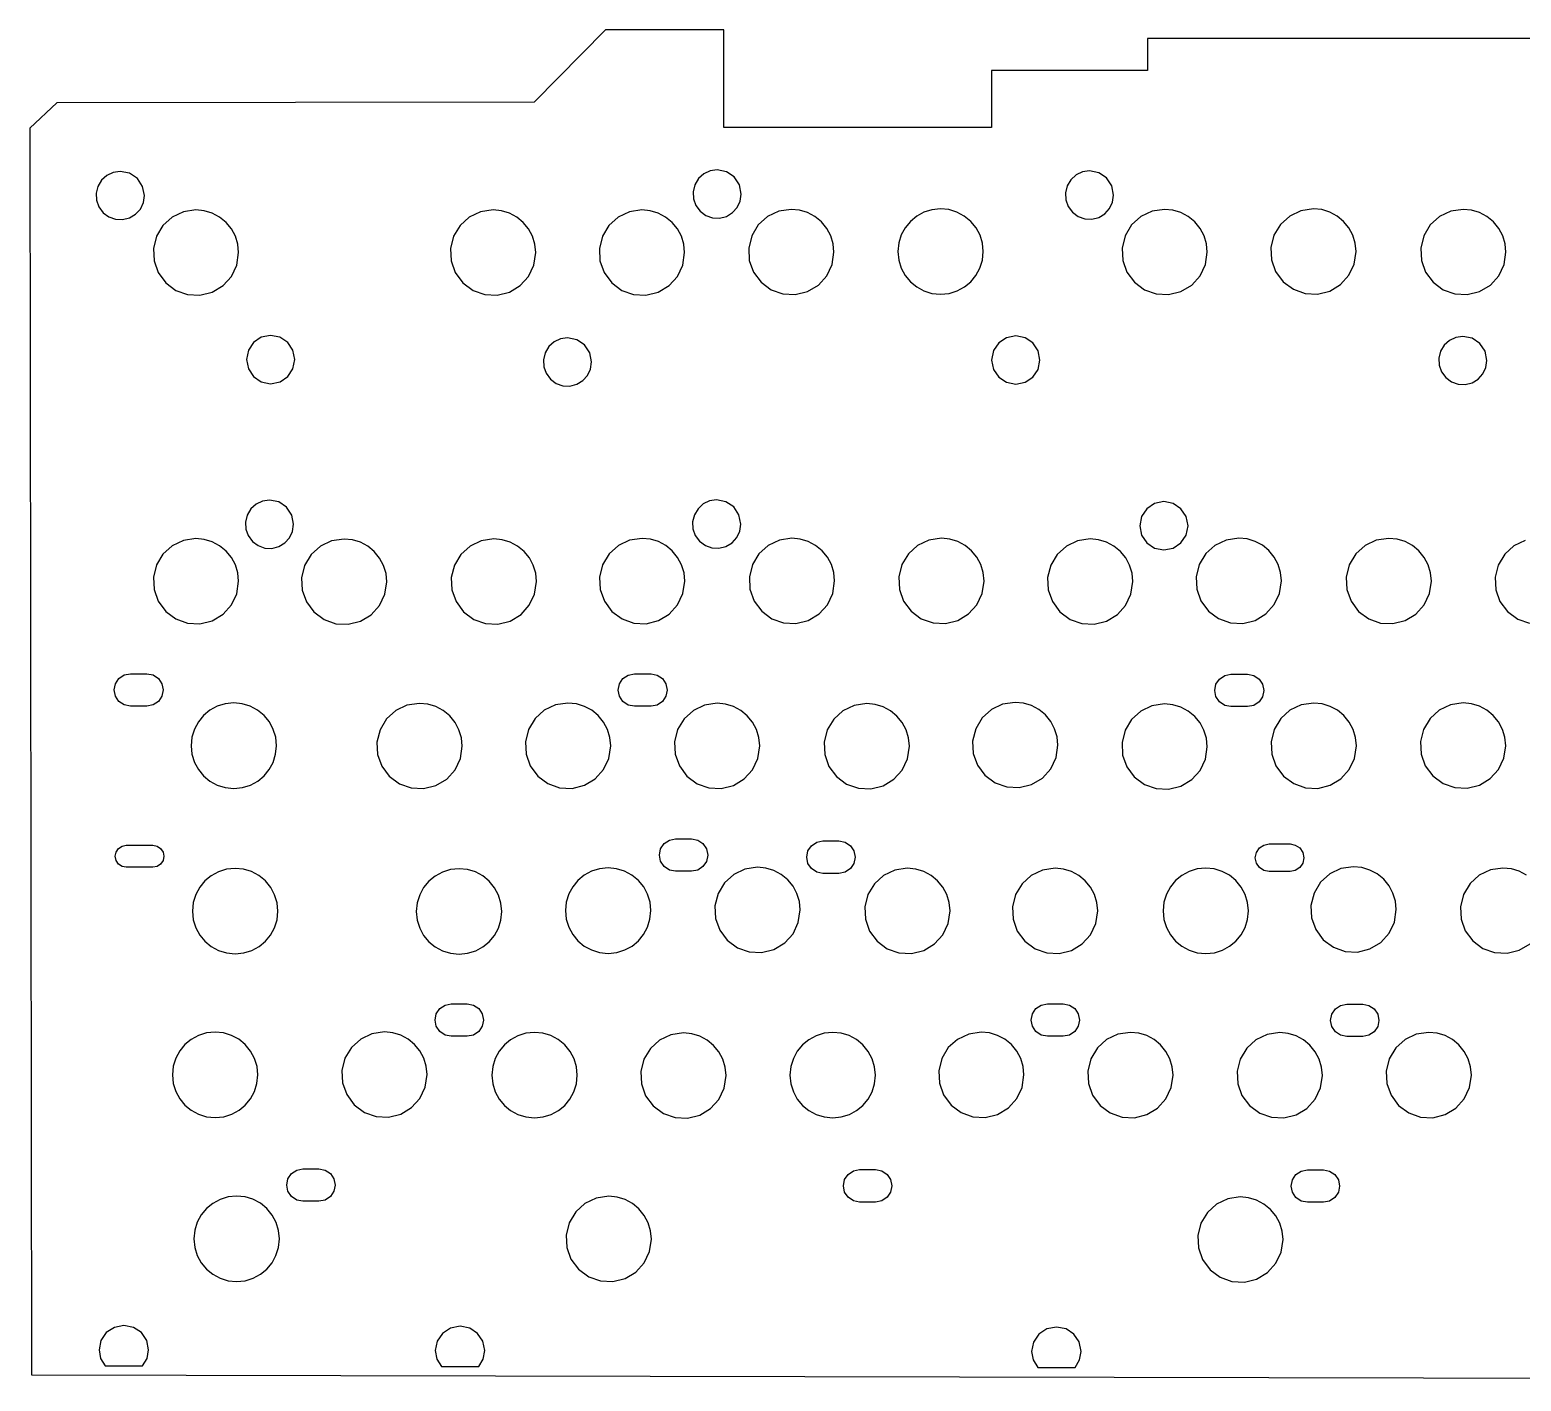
# Model space of a CAD drawing. Extents: x 13 to 391, y 11 to 183.
# Drawn here: x 13.3 to 203.5, y 10.8 to 183.1 of the extents above; entities that cross this region are included whole.
import ezdxf

# ---------------------------------------------------------------- set-up
doc = ezdxf.new("R2010")
doc.units = 0

msp = doc.modelspace()

# ---------------------------------------------------------------- linework, layer by layer
at = {"layer": 'HOLES_BIG', "color": 10}
for points in [[(24.820833, 165.047596), (23.917454, 164.912322), (23.109196, 164.528376), (22.445169, 163.928573), (21.974484, 163.145726), (21.753753, 162.259345), (21.799165, 161.365683), (22.099199, 160.522668), (22.642332, 159.788229), (23.376771, 159.245096), (24.219786, 158.945062), (25.113448, 158.89965), (25.999829, 159.120381), (26.782676, 159.591066), (27.382479, 160.255093), (27.766425, 161.063351), (27.901699, 161.96673), (27.667182, 163.145726), (26.999334, 164.145231), (25.999829, 164.813079), (24.820833, 165.047596), (24.820833, 165.047596)], [(100.95468, 165.246036), (100.051301, 165.110762), (99.243043, 164.726816), (98.579016, 164.127013), (98.108331, 163.344166), (97.8876, 162.457785), (97.933012, 161.564123), (98.233046, 160.721108), (98.776179, 159.986669), (99.510618, 159.443536), (100.353633, 159.143502), (101.247295, 159.09809), (102.133676, 159.318821), (102.916523, 159.789506), (103.516326, 160.453533), (103.900272, 161.261791), (104.035546, 162.16517), (103.801029, 163.344166), (103.133181, 164.343671), (102.133676, 165.011519), (100.95468, 165.246036), (100.95468, 165.246036)], [(148.44739, 165.113746), (147.544011, 164.978472), (146.735753, 164.594526), (146.071726, 163.994723), (145.601041, 163.211876), (145.38031, 162.325495), (145.425722, 161.431833), (145.725756, 160.588818), (146.268889, 159.854379), (147.003328, 159.311246), (147.846343, 159.011212), (148.740005, 158.9658), (149.626386, 159.186531), (150.409233, 159.657216), (151.009036, 160.321243), (151.392982, 161.129501), (151.528256, 162.03288), (151.293739, 163.211876), (150.625891, 164.211381), (149.626386, 164.879229), (148.44739, 165.113746), (148.44739, 165.113746)], [(44.003124, 144.145506), (42.803912, 143.903396), (41.824623, 143.243141), (41.164368, 142.263852), (40.922258, 141.06464), (41.164368, 139.865428), (41.824623, 138.886139), (42.803912, 138.225884), (44.003124, 137.983774), (45.202336, 138.225884), (46.181625, 138.886139), (46.84188, 139.865428), (47.08399, 141.06464), (46.849473, 142.243636), (46.181625, 143.243141), (45.18212, 143.910989), (44.003124, 144.145506), (44.003124, 144.145506)], [(81.869598, 143.829786), (80.966219, 143.694512), (80.157961, 143.310566), (79.493934, 142.710763), (79.023249, 141.927916), (78.802518, 141.041535), (78.84793, 140.147873), (79.147964, 139.304858), (79.691097, 138.570419), (80.425536, 138.027286), (81.268551, 137.727252), (82.162213, 137.68184), (83.048594, 137.902571), (83.831441, 138.373256), (84.431244, 139.037283), (84.81519, 139.845541), (84.950464, 140.74892), (84.715947, 141.927916), (84.048099, 142.927421), (83.048594, 143.595269), (81.869598, 143.829786), (81.869598, 143.829786)], [(139.05469, 144.079366), (137.855478, 143.837256), (136.876189, 143.177001), (136.215934, 142.197712), (135.973824, 140.9985), (136.215934, 139.799288), (136.876189, 138.819999), (137.855478, 138.159744), (139.05469, 137.917634), (140.253902, 138.159744), (141.233191, 138.819999), (141.893446, 139.799288), (142.135556, 140.9985), (141.901039, 142.177496), (141.233191, 143.177001), (140.233686, 143.844849), (139.05469, 144.079366), (139.05469, 144.079366)], [(196.07239, 144.013236), (195.169011, 143.877962), (194.360753, 143.494016), (193.696726, 142.894213), (193.226041, 142.111366), (193.00531, 141.224985), (193.050722, 140.331323), (193.350756, 139.488308), (193.893889, 138.753869), (194.628328, 138.210736), (195.471343, 137.910702), (196.365005, 137.86529), (197.251386, 138.086021), (198.034233, 138.556706), (198.634036, 139.220733), (199.017982, 140.028991), (199.153256, 140.93237), (198.918739, 142.111366), (198.250891, 143.110871), (197.251386, 143.778719), (196.07239, 144.013236), (196.07239, 144.013236)], [(43.852028, 123.133276), (42.948649, 122.998002), (42.140391, 122.614056), (41.476364, 122.014253), (41.005679, 121.231406), (40.784948, 120.345025), (40.83036, 119.451363), (41.130394, 118.608348), (41.673527, 117.873909), (42.407966, 117.330776), (43.250981, 117.030742), (44.144643, 116.98533), (45.031024, 117.206061), (45.813871, 117.676746), (46.413674, 118.340773), (46.79762, 119.149031), (46.932894, 120.05241), (46.698377, 121.231406), (46.030529, 122.230911), (45.031024, 122.898759), (43.852028, 123.133276), (43.852028, 123.133276)], [(100.8952, 123.163986), (99.991821, 123.028712), (99.183563, 122.644766), (98.519536, 122.044963), (98.048851, 121.262116), (97.82812, 120.375735), (97.873532, 119.482073), (98.173566, 118.639058), (98.716699, 117.904619), (99.451138, 117.361486), (100.294153, 117.061452), (101.187815, 117.01604), (102.074196, 117.236771), (102.857043, 117.707456), (103.456846, 118.371483), (103.840792, 119.179741), (103.976066, 120.08312), (103.741549, 121.262116), (103.073701, 122.261621), (102.074196, 122.929469), (100.8952, 123.163986), (100.8952, 123.163986)], [(157.93973, 122.944796), (156.740518, 122.702686), (155.761229, 122.042431), (155.100974, 121.063142), (154.858864, 119.86393), (155.100974, 118.664718), (155.761229, 117.685429), (156.740518, 117.025174), (157.93973, 116.783064), (159.138942, 117.025174), (160.118231, 117.685429), (160.778486, 118.664718), (161.020596, 119.86393), (160.786079, 121.042926), (160.118231, 122.042431), (159.118726, 122.710279), (157.93973, 122.944796), (157.93973, 122.944796)]]:
    msp.add_lwpolyline(points, dxfattribs=at)
at = {"layer": 'HOLES_BOTTOM', "color": 10}
for points in [[(25.273999, 17.89958), (24.063365, 17.66345), (23.03702, 16.990893), (22.351218, 15.9843), (22.110369, 14.79692), (22.311526, 13.707811), (22.889649, 12.75725), (27.657839, 12.75725), (28.235962, 13.707811), (28.437119, 14.79692), (28.188525, 16.004538), (27.510649, 16.990716), (26.505228, 17.65566), (25.273999, 17.89958), (25.273999, 17.89958)], [(68.169572, 17.80037), (66.958938, 17.56424), (65.932593, 16.891683), (65.246791, 15.88509), (65.005942, 14.69771), (65.207099, 13.608601), (65.785222, 12.65804), (70.553412, 12.65804), (71.131535, 13.608601), (71.332692, 14.69771), (71.084098, 15.905328), (70.406222, 16.891506), (69.400801, 17.55645), (68.169572, 17.80037), (68.169572, 17.80037)], [(144.23727, 17.70115), (143.026636, 17.46502), (142.000291, 16.792463), (141.314489, 15.78587), (141.07364, 14.59849), (141.274797, 13.509381), (141.85292, 12.55882), (146.62111, 12.55882), (147.199233, 13.509381), (147.40039, 14.59849), (147.151796, 15.806108), (146.47392, 16.792286), (145.468499, 17.45723), (144.23727, 17.70115), (144.23727, 17.70115)]]:
    msp.add_lwpolyline(points, dxfattribs=at)
at = {"layer": 'KEY_HOLES', "color": 10}
for points in [[(34.471867, 160.145743), (32.874155, 159.906499), (31.444674, 159.227454), (30.27028, 158.166646), (29.437829, 156.782107), (29.047444, 155.214458), (29.127761, 153.633931), (29.658399, 152.142979), (30.618981, 150.844054), (31.917906, 149.883472), (33.408858, 149.352834), (34.989385, 149.272517), (36.557034, 149.662902), (37.941573, 150.495353), (39.002381, 151.669747), (39.681426, 153.099228), (39.92067, 154.69694), (39.815006, 155.764913), (39.505905, 156.782107), (39.005207, 157.719939), (38.324753, 158.549826), (37.494866, 159.23028), (36.557034, 159.730978), (35.53984, 160.040079), (34.471867, 160.145743), (34.471867, 160.145743)], [(72.373428, 160.145743), (70.775716, 159.906499), (69.346235, 159.227454), (68.171841, 158.166646), (67.33939, 156.782107), (66.949005, 155.214458), (67.029322, 153.633931), (67.55996, 152.142979), (68.520542, 150.844054), (69.819467, 149.883472), (71.310419, 149.352834), (72.890946, 149.272517), (74.458595, 149.662902), (75.843134, 150.495353), (76.903942, 151.669747), (77.582987, 153.099228), (77.822231, 154.69694), (77.716567, 155.764913), (77.407466, 156.782107), (76.906768, 157.719939), (76.226314, 158.549826), (75.396427, 159.23028), (74.458595, 159.730978), (73.441401, 160.040079), (72.373428, 160.145743), (72.373428, 160.145743)], [(91.357285, 160.145743), (89.759573, 159.906499), (88.330092, 159.227454), (87.155698, 158.166646), (86.323247, 156.782107), (85.932862, 155.214458), (86.013179, 153.633931), (86.543817, 152.142979), (87.504399, 150.844054), (88.803324, 149.883472), (90.294276, 149.352834), (91.874803, 149.272517), (93.442452, 149.662902), (94.826991, 150.495353), (95.887799, 151.669747), (96.566844, 153.099228), (96.806088, 154.69694), (96.700424, 155.764913), (96.391323, 156.782107), (95.890625, 157.719939), (95.210171, 158.549826), (94.380284, 159.23028), (93.442452, 159.730978), (92.425258, 160.040079), (91.357285, 160.145743), (91.357285, 160.145743)], [(110.40728, 160.211883), (108.809568, 159.972639), (107.380087, 159.293594), (106.205693, 158.232786), (105.373242, 156.848247), (104.982857, 155.280598), (105.063174, 153.700071), (105.593812, 152.209119), (106.554394, 150.910194), (107.853319, 149.949612), (109.344271, 149.418974), (110.924798, 149.338657), (112.492447, 149.729042), (113.876986, 150.561493), (114.937794, 151.735887), (115.616839, 153.165368), (115.856083, 154.76308), (115.750419, 155.831053), (115.441318, 156.848247), (114.94062, 157.786079), (114.260166, 158.615966), (113.430279, 159.29642), (112.492447, 159.797118), (111.475253, 160.106219), (110.40728, 160.211883), (110.40728, 160.211883)], [(129.45729, 160.278033), (128.359166, 160.167333), (127.33637, 159.849839), (126.410812, 159.347463), (125.604404, 158.682116), (124.939057, 157.875708), (124.436681, 156.95015), (124.119187, 155.927354), (124.008487, 154.82923), (124.119187, 153.731106), (124.436681, 152.70831), (124.939057, 151.782752), (125.604404, 150.976344), (126.410812, 150.310997), (127.33637, 149.808621), (128.359166, 149.491127), (129.45729, 149.380427), (130.555414, 149.491127), (131.57821, 149.808621), (132.503768, 150.310997), (133.310176, 150.976344), (133.975523, 151.782752), (134.477899, 152.70831), (134.795393, 153.731106), (134.906093, 154.82923), (134.800429, 155.897203), (134.491328, 156.914397), (133.99063, 157.852229), (133.310176, 158.682116), (132.480289, 159.36257), (131.542457, 159.863268), (130.525263, 160.172369), (129.45729, 160.278033), (129.45729, 160.278033)], [(158.03227, 160.211883), (156.434558, 159.972639), (155.005077, 159.293594), (153.830683, 158.232786), (152.998232, 156.848247), (152.607847, 155.280598), (152.688164, 153.700071), (153.218802, 152.209119), (154.179384, 150.910194), (155.478309, 149.949612), (156.969261, 149.418974), (158.549788, 149.338657), (160.117437, 149.729042), (161.501976, 150.561493), (162.562784, 151.735887), (163.241829, 153.165368), (163.481073, 154.76308), (163.375409, 155.831053), (163.066308, 156.848247), (162.56561, 157.786079), (161.885156, 158.615966), (161.055269, 159.29642), (160.117437, 159.797118), (159.100243, 160.106219), (158.03227, 160.211883), (158.03227, 160.211883)], [(177.01613, 160.278033), (175.418418, 160.038789), (173.988937, 159.359744), (172.814543, 158.298936), (171.982092, 156.914397), (171.591707, 155.346748), (171.672024, 153.766221), (172.202662, 152.275269), (173.163244, 150.976344), (174.462169, 150.015762), (175.953121, 149.485124), (177.533648, 149.404807), (179.101297, 149.795192), (180.485836, 150.627643), (181.546644, 151.802037), (182.225689, 153.231518), (182.464933, 154.82923), (182.359269, 155.897203), (182.050168, 156.914397), (181.54947, 157.852229), (180.869016, 158.682116), (180.039129, 159.36257), (179.101297, 159.863268), (178.084103, 160.172369), (177.01613, 160.278033), (177.01613, 160.278033)], [(196.13228, 160.211883), (194.534568, 159.972639), (193.105087, 159.293594), (191.930693, 158.232786), (191.098242, 156.848247), (190.707857, 155.280598), (190.788174, 153.700071), (191.318812, 152.209119), (192.279394, 150.910194), (193.578319, 149.949612), (195.069271, 149.418974), (196.649798, 149.338657), (198.217447, 149.729042), (199.601986, 150.561493), (200.662794, 151.735887), (201.341839, 153.165368), (201.581083, 154.76308), (201.475419, 155.831053), (201.166318, 156.848247), (200.66562, 157.786079), (199.985166, 158.615966), (199.155279, 159.29642), (198.217447, 159.797118), (197.200253, 160.106219), (196.13228, 160.211883), (196.13228, 160.211883)], [(34.471863, 118.242363), (32.874151, 118.003119), (31.44467, 117.324074), (30.270276, 116.263266), (29.437825, 114.878727), (29.04744, 113.311078), (29.127757, 111.730551), (29.658395, 110.239599), (30.618977, 108.940674), (31.917902, 107.980092), (33.408854, 107.449454), (34.989381, 107.369137), (36.55703, 107.759522), (37.941569, 108.591973), (39.002377, 109.766367), (39.681422, 111.195848), (39.920666, 112.79356), (39.815002, 113.861533), (39.505901, 114.878727), (39.005203, 115.816559), (38.324749, 116.646446), (37.494862, 117.3269), (36.55703, 117.827598), (35.539836, 118.136699), (34.471863, 118.242363), (34.471863, 118.242363)], [(53.374905, 118.176623), (51.777193, 117.937379), (50.347712, 117.258334), (49.173318, 116.197526), (48.340867, 114.812987), (47.950482, 113.245338), (48.030799, 111.664811), (48.561437, 110.173859), (49.522019, 108.874934), (50.820944, 107.914352), (52.311896, 107.383714), (53.892423, 107.303397), (55.460072, 107.693782), (56.844611, 108.526233), (57.905419, 109.700627), (58.584464, 111.130108), (58.823708, 112.72782), (58.718044, 113.795793), (58.408943, 114.812987), (57.908245, 115.750819), (57.227791, 116.580706), (56.397904, 117.26116), (55.460072, 117.761858), (54.442878, 118.070959), (53.374905, 118.176623), (53.374905, 118.176623)], [(72.468925, 118.199543), (70.871213, 117.960299), (69.441732, 117.281254), (68.267338, 116.220446), (67.434887, 114.835907), (67.044502, 113.268258), (67.124819, 111.687731), (67.655457, 110.196779), (68.616039, 108.897854), (69.914964, 107.937272), (71.405916, 107.406634), (72.986443, 107.326317), (74.554092, 107.716702), (75.938631, 108.549153), (76.999439, 109.723547), (77.678484, 111.153028), (77.917728, 112.75074), (77.812064, 113.818713), (77.502963, 114.835907), (77.002265, 115.773739), (76.321811, 116.603626), (75.491924, 117.28408), (74.554092, 117.784778), (73.536898, 118.093879), (72.468925, 118.199543), (72.468925, 118.199543)], [(91.387764, 118.256853), (89.790052, 118.017609), (88.360571, 117.338564), (87.186177, 116.277756), (86.353726, 114.893217), (85.963341, 113.325568), (86.043658, 111.745041), (86.574296, 110.254089), (87.534878, 108.955164), (88.833803, 107.994582), (90.324755, 107.463944), (91.905282, 107.383627), (93.472931, 107.774012), (94.85747, 108.606463), (95.918278, 109.780857), (96.597323, 111.210338), (96.836567, 112.80805), (96.730903, 113.876023), (96.421802, 114.893217), (95.921104, 115.831049), (95.24065, 116.660936), (94.410763, 117.34139), (93.472931, 117.842088), (92.455737, 118.151189), (91.387764, 118.256853), (91.387764, 118.256853)], [(110.49142, 118.274283), (108.893708, 118.035039), (107.464227, 117.355994), (106.289833, 116.295186), (105.457382, 114.910647), (105.066997, 113.342998), (105.147314, 111.762471), (105.677952, 110.271519), (106.638534, 108.972594), (107.937459, 108.012012), (109.428411, 107.481374), (111.008938, 107.401057), (112.576587, 107.791442), (113.961126, 108.623893), (115.021934, 109.798287), (115.700979, 111.227768), (115.940223, 112.82548), (115.834559, 113.893453), (115.525458, 114.910647), (115.02476, 115.848479), (114.344306, 116.678366), (113.514419, 117.35882), (112.576587, 117.859518), (111.559393, 118.168619), (110.49142, 118.274283), (110.49142, 118.274283)], [(129.55609, 118.271533), (127.958378, 118.032289), (126.528897, 117.353244), (125.354503, 116.292436), (124.522052, 114.907897), (124.131667, 113.340248), (124.211984, 111.759721), (124.742622, 110.268769), (125.703204, 108.969844), (127.002129, 108.009262), (128.493081, 107.478624), (130.073608, 107.398307), (131.641257, 107.788692), (133.025796, 108.621143), (134.086604, 109.795537), (134.765649, 111.225018), (135.004893, 112.82273), (134.899229, 113.890703), (134.590128, 114.907897), (134.08943, 115.845729), (133.408976, 116.675616), (132.579089, 117.35607), (131.641257, 117.856768), (130.624063, 118.165869), (129.55609, 118.271533), (129.55609, 118.271533)], [(148.53777, 118.194053), (146.940058, 117.954809), (145.510577, 117.275764), (144.336183, 116.214956), (143.503732, 114.830417), (143.113347, 113.262768), (143.193664, 111.682241), (143.724302, 110.191289), (144.684884, 108.892364), (145.983809, 107.931782), (147.474761, 107.401144), (149.055288, 107.320827), (150.622937, 107.711212), (152.007476, 108.543663), (153.068284, 109.718057), (153.747329, 111.147538), (153.986573, 112.74525), (153.880909, 113.813223), (153.571808, 114.830417), (153.07111, 115.768249), (152.390656, 116.598136), (151.560769, 117.27859), (150.622937, 117.779288), (149.605743, 118.088389), (148.53777, 118.194053), (148.53777, 118.194053)], [(167.48506, 118.290333), (165.887348, 118.051089), (164.457867, 117.372044), (163.283473, 116.311236), (162.451022, 114.926697), (162.060637, 113.359048), (162.140954, 111.778521), (162.671592, 110.287569), (163.632174, 108.988644), (164.931099, 108.028062), (166.422051, 107.497424), (168.002578, 107.417107), (169.570227, 107.807492), (170.954766, 108.639943), (172.015574, 109.814337), (172.694619, 111.243818), (172.933863, 112.84153), (172.828199, 113.909503), (172.519098, 114.926697), (172.0184, 115.864529), (171.337946, 116.694416), (170.508059, 117.37487), (169.570227, 117.875568), (168.553033, 118.184669), (167.48506, 118.290333), (167.48506, 118.290333)], [(186.62723, 118.258243), (185.029518, 118.018999), (183.600037, 117.339954), (182.425643, 116.279146), (181.593192, 114.894607), (181.202807, 113.326958), (181.283124, 111.746431), (181.813762, 110.255479), (182.774344, 108.956554), (184.073269, 107.995972), (185.564221, 107.465334), (187.144748, 107.385017), (188.712397, 107.775402), (190.096936, 108.607853), (191.157744, 109.782247), (191.836789, 111.211728), (192.076033, 112.80944), (191.970369, 113.877413), (191.661268, 114.894607), (191.16057, 115.832439), (190.480116, 116.662326), (189.650229, 117.34278), (188.712397, 117.843478), (187.695203, 118.152579), (186.62723, 118.258243), (186.62723, 118.258243)], [(204.032748, 117.986899), (202.603267, 117.307854), (201.428873, 116.247046), (200.596422, 114.862507), (200.206037, 113.294858), (200.286354, 111.714331), (200.816992, 110.223379), (201.777574, 108.924454), (203.076499, 107.963872), (204.567451, 107.433234)], [(39.303833, 97.273153), (38.205709, 97.162453), (37.182913, 96.844959), (36.257355, 96.342583), (35.450947, 95.677236), (34.7856, 94.870828), (34.283224, 93.94527), (33.96573, 92.922474), (33.85503, 91.82435), (33.96573, 90.726226), (34.283224, 89.70343), (34.7856, 88.777872), (35.450947, 87.971464), (36.257355, 87.306117), (37.182913, 86.803741), (38.205709, 86.486247), (39.303833, 86.375547), (40.401957, 86.486247), (41.424753, 86.803741), (42.350311, 87.306117), (43.156719, 87.971464), (43.822066, 88.777872), (44.324442, 89.70343), (44.641936, 90.726226), (44.752636, 91.82435), (44.646972, 92.892323), (44.337871, 93.909517), (43.837173, 94.847349), (43.156719, 95.677236), (42.326832, 96.35769), (41.389, 96.858388), (40.371806, 97.167489), (39.303833, 97.273153), (39.303833, 97.273153)], [(62.990692, 97.226383), (61.39298, 96.987139), (59.963499, 96.308094), (58.789105, 95.247286), (57.956654, 93.862747), (57.566269, 92.295098), (57.646586, 90.714571), (58.177224, 89.223619), (59.137806, 87.924694), (60.436731, 86.964112), (61.927683, 86.433474), (63.50821, 86.353157), (65.075859, 86.743542), (66.460398, 87.575993), (67.521206, 88.750387), (68.200251, 90.179868), (68.439495, 91.77758), (68.333831, 92.845553), (68.02473, 93.862747), (67.524032, 94.800579), (66.843578, 95.630466), (66.013691, 96.31092), (65.075859, 96.811618), (64.058665, 97.120719), (62.990692, 97.226383), (62.990692, 97.226383)], [(81.932472, 97.258483), (80.33476, 97.019239), (78.905279, 96.340194), (77.730885, 95.279386), (76.898434, 93.894847), (76.508049, 92.327198), (76.588366, 90.746671), (77.119004, 89.255719), (78.079586, 87.956794), (79.378511, 86.996212), (80.869463, 86.465574), (82.44999, 86.385257), (84.017639, 86.775642), (85.402178, 87.608093), (86.462986, 88.782487), (87.142031, 90.211968), (87.381275, 91.80968), (87.275611, 92.877653), (86.96651, 93.894847), (86.465812, 94.832679), (85.785358, 95.662566), (84.955471, 96.34302), (84.017639, 96.843718), (83.000445, 97.152819), (81.932472, 97.258483), (81.932472, 97.258483)], [(100.94901, 97.242423), (99.351298, 97.003179), (97.921817, 96.324134), (96.747423, 95.263326), (95.914972, 93.878787), (95.524587, 92.311138), (95.604904, 90.730611), (96.135542, 89.239659), (97.096124, 87.940734), (98.395049, 86.980152), (99.886001, 86.449514), (101.466528, 86.369197), (103.034177, 86.759582), (104.418716, 87.592033), (105.479524, 88.766427), (106.158569, 90.195908), (106.397813, 91.79362), (106.292149, 92.861593), (105.983048, 93.878787), (105.48235, 94.816619), (104.801896, 95.646506), (103.972009, 96.32696), (103.034177, 96.827658), (102.016983, 97.136759), (100.94901, 97.242423), (100.94901, 97.242423)], [(120.03246, 97.197043), (118.434748, 96.957799), (117.005267, 96.278754), (115.830873, 95.217946), (114.998422, 93.833407), (114.608037, 92.265758), (114.688354, 90.685231), (115.218992, 89.194279), (116.179574, 87.895354), (117.478499, 86.934772), (118.969451, 86.404134), (120.549978, 86.323817), (122.117627, 86.714202), (123.502166, 87.546653), (124.562974, 88.721047), (125.242019, 90.150528), (125.481263, 91.74824), (125.375599, 92.816213), (125.066498, 93.833407), (124.5658, 94.771239), (123.885346, 95.601126), (123.055459, 96.28158), (122.117627, 96.782278), (121.100433, 97.091379), (120.03246, 97.197043), (120.03246, 97.197043)], [(138.97563, 97.353393), (137.377918, 97.114149), (135.948437, 96.435104), (134.774043, 95.374296), (133.941592, 93.989757), (133.551207, 92.422108), (133.631524, 90.841581), (134.162162, 89.350629), (135.122744, 88.051704), (136.421669, 87.091122), (137.912621, 86.560484), (139.493148, 86.480167), (141.060797, 86.870552), (142.445336, 87.703003), (143.506144, 88.877397), (144.185189, 90.306878), (144.424433, 91.90459), (144.318769, 92.972563), (144.009668, 93.989757), (143.50897, 94.927589), (142.828516, 95.757476), (141.998629, 96.43793), (141.060797, 96.938628), (140.043603, 97.247729), (138.97563, 97.353393), (138.97563, 97.353393)], [(158.02563, 97.150253), (156.427918, 96.911009), (154.998437, 96.231964), (153.824043, 95.171156), (152.991592, 93.786617), (152.601207, 92.218968), (152.681524, 90.638441), (153.212162, 89.147489), (154.172744, 87.848564), (155.471669, 86.887982), (156.962621, 86.357344), (158.543148, 86.277027), (160.110797, 86.667412), (161.495336, 87.499863), (162.556144, 88.674257), (163.235189, 90.103738), (163.474433, 91.70145), (163.368769, 92.769423), (163.059668, 93.786617), (162.55897, 94.724449), (161.878516, 95.554336), (161.048629, 96.23479), (160.110797, 96.735488), (159.093603, 97.044589), (158.02563, 97.150253), (158.02563, 97.150253)], [(177.05547, 97.257113), (175.457758, 97.017869), (174.028277, 96.338824), (172.853883, 95.278016), (172.021432, 93.893477), (171.631047, 92.325828), (171.711364, 90.745301), (172.242002, 89.254349), (173.202584, 87.955424), (174.501509, 86.994842), (175.992461, 86.464204), (177.572988, 86.383887), (179.140637, 86.774272), (180.525176, 87.606723), (181.585984, 88.781117), (182.265029, 90.210598), (182.504273, 91.80831), (182.398609, 92.876283), (182.089508, 93.893477), (181.58881, 94.831309), (180.908356, 95.661196), (180.078469, 96.34165), (179.140637, 96.842348), (178.123443, 97.151449), (177.05547, 97.257113), (177.05547, 97.257113)], [(196.10683, 97.274543), (194.509118, 97.035299), (193.079637, 96.356254), (191.905243, 95.295446), (191.072792, 93.910907), (190.682407, 92.343258), (190.762724, 90.762731), (191.293362, 89.271779), (192.253944, 87.972854), (193.552869, 87.012272), (195.043821, 86.481634), (196.624348, 86.401317), (198.191997, 86.791702), (199.576536, 87.624153), (200.637344, 88.798547), (201.316389, 90.228028), (201.555633, 91.82574), (201.449969, 92.893713), (201.140868, 93.910907), (200.64017, 94.848739), (199.959716, 95.678626), (199.129829, 96.35908), (198.191997, 96.859778), (197.174803, 97.168879), (196.10683, 97.274543), (196.10683, 97.274543)], [(39.476246, 76.183983), (38.378122, 76.073283), (37.355326, 75.755789), (36.429768, 75.253413), (35.62336, 74.588066), (34.958013, 73.781658), (34.455637, 72.8561), (34.138143, 71.833304), (34.027443, 70.73518), (34.138143, 69.637056), (34.455637, 68.61426), (34.958013, 67.688702), (35.62336, 66.882294), (36.429768, 66.216947), (37.355326, 65.714571), (38.378122, 65.397077), (39.476246, 65.286377), (40.57437, 65.397077), (41.597166, 65.714571), (42.522724, 66.216947), (43.329132, 66.882294), (43.994479, 67.688702), (44.496855, 68.61426), (44.814349, 69.637056), (44.925049, 70.73518), (44.819385, 71.803153), (44.510284, 72.820347), (44.009586, 73.758179), (43.329132, 74.588066), (42.499245, 75.26852), (41.561413, 75.769218), (40.544219, 76.078319), (39.476246, 76.183983), (39.476246, 76.183983)], [(68.033821, 76.138583), (66.935697, 76.027883), (65.912901, 75.710389), (64.987343, 75.208013), (64.180935, 74.542666), (63.515588, 73.736258), (63.013212, 72.8107), (62.695718, 71.787904), (62.585018, 70.68978), (62.695718, 69.591656), (63.013212, 68.56886), (63.515588, 67.643302), (64.180935, 66.836894), (64.987343, 66.171547), (65.912901, 65.669171), (66.935697, 65.351677), (68.033821, 65.240977), (69.131945, 65.351677), (70.154741, 65.669171), (71.080299, 66.171547), (71.886707, 66.836894), (72.552054, 67.643302), (73.05443, 68.56886), (73.371924, 69.591656), (73.482624, 70.68978), (73.37696, 71.757753), (73.067859, 72.774947), (72.567161, 73.712779), (71.886707, 74.542666), (71.05682, 75.22312), (70.118988, 75.723818), (69.101794, 76.032919), (68.033821, 76.138583), (68.033821, 76.138583)], [(87.054474, 76.246803), (85.95635, 76.136103), (84.933554, 75.818609), (84.007996, 75.316233), (83.201588, 74.650886), (82.536241, 73.844478), (82.033865, 72.91892), (81.716371, 71.896124), (81.605671, 70.798), (81.716371, 69.699876), (82.033865, 68.67708), (82.536241, 67.751522), (83.201588, 66.945114), (84.007996, 66.279767), (84.933554, 65.777391), (85.95635, 65.459897), (87.054474, 65.349197), (88.152598, 65.459897), (89.175394, 65.777391), (90.100952, 66.279767), (90.90736, 66.945114), (91.572707, 67.751522), (92.075083, 68.67708), (92.392577, 69.699876), (92.503277, 70.798), (92.397613, 71.865973), (92.088512, 72.883167), (91.587814, 73.820999), (90.90736, 74.650886), (90.077473, 75.33134), (89.139641, 75.832038), (88.122447, 76.141139), (87.054474, 76.246803), (87.054474, 76.246803)], [(106.10448, 76.325673), (104.506768, 76.086429), (103.077287, 75.407384), (101.902893, 74.346576), (101.070442, 72.962037), (100.680057, 71.394388), (100.760374, 69.813861), (101.291012, 68.322909), (102.251594, 67.023984), (103.550519, 66.063402), (105.041471, 65.532764), (106.621998, 65.452447), (108.189647, 65.842832), (109.574186, 66.675283), (110.634994, 67.849677), (111.314039, 69.279158), (111.553283, 70.87687), (111.447619, 71.944843), (111.138518, 72.962037), (110.63782, 73.899869), (109.957366, 74.729756), (109.127479, 75.41021), (108.189647, 75.910908), (107.172453, 76.220009), (106.10448, 76.325673), (106.10448, 76.325673)], [(125.21729, 76.200033), (123.619578, 75.960789), (122.190097, 75.281744), (121.015703, 74.220936), (120.183252, 72.836397), (119.792867, 71.268748), (119.873184, 69.688221), (120.403822, 68.197269), (121.364404, 66.898344), (122.663329, 65.937762), (124.154281, 65.407124), (125.734808, 65.326807), (127.302457, 65.717192), (128.686996, 66.549643), (129.747804, 67.724037), (130.426849, 69.153518), (130.666093, 70.75123), (130.560429, 71.819203), (130.251328, 72.836397), (129.75063, 73.774229), (129.070176, 74.604116), (128.240289, 75.28457), (127.302457, 75.785268), (126.285263, 76.094369), (125.21729, 76.200033), (125.21729, 76.200033)], [(144.06003, 76.200033), (142.462318, 75.960789), (141.032837, 75.281744), (139.858443, 74.220936), (139.025992, 72.836397), (138.635607, 71.268748), (138.715924, 69.688221), (139.246562, 68.197269), (140.207144, 66.898344), (141.506069, 65.937762), (142.997021, 65.407124), (144.577548, 65.326807), (146.145197, 65.717192), (147.529736, 66.549643), (148.590544, 67.724037), (149.269589, 69.153518), (149.508833, 70.75123), (149.403169, 71.819203), (149.094068, 72.836397), (148.59337, 73.774229), (147.912916, 74.604116), (147.083029, 75.28457), (146.145197, 75.785268), (145.128003, 76.094369), (144.06003, 76.200033), (144.06003, 76.200033)], [(163.28795, 76.216083), (162.189826, 76.105383), (161.16703, 75.787889), (160.241472, 75.285513), (159.435064, 74.620166), (158.769717, 73.813758), (158.267341, 72.8882), (157.949847, 71.865404), (157.839147, 70.76728), (157.949847, 69.669156), (158.267341, 68.64636), (158.769717, 67.720802), (159.435064, 66.914394), (160.241472, 66.249047), (161.16703, 65.746671), (162.189826, 65.429177), (163.28795, 65.318477), (164.386074, 65.429177), (165.40887, 65.746671), (166.334428, 66.249047), (167.140836, 66.914394), (167.806183, 67.720802), (168.308559, 68.64636), (168.626053, 69.669156), (168.736753, 70.76728), (168.631089, 71.835253), (168.321988, 72.852447), (167.82129, 73.790279), (167.140836, 74.620166), (166.310949, 75.30062), (165.373117, 75.801318), (164.355923, 76.110419), (163.28795, 76.216083), (163.28795, 76.216083)], [(182.13344, 76.388493), (180.535728, 76.149249), (179.106247, 75.470204), (177.931853, 74.409396), (177.099402, 73.024857), (176.709017, 71.457208), (176.789334, 69.876681), (177.319972, 68.385729), (178.280554, 67.086804), (179.579479, 66.126222), (181.070431, 65.595584), (182.650958, 65.515267), (184.218607, 65.905652), (185.603146, 66.738103), (186.663954, 67.912497), (187.342999, 69.341978), (187.582243, 70.93969), (187.476579, 72.007663), (187.167478, 73.024857), (186.66678, 73.962689), (185.986326, 74.792576), (185.156439, 75.47303), (184.218607, 75.973728), (183.201413, 76.282829), (182.13344, 76.388493), (182.13344, 76.388493)], [(201.19673, 76.230743), (199.599018, 75.991499), (198.169537, 75.312454), (196.995143, 74.251646), (196.162692, 72.867107), (195.772307, 71.299458), (195.852624, 69.718931), (196.383262, 68.227979), (197.343844, 66.929054), (198.642769, 65.968472), (200.133721, 65.437834), (201.714248, 65.357517), (203.281897, 65.747902), (204.666436, 66.580353)], [(204.219729, 75.31528), (203.281897, 75.815978), (202.264703, 76.125079), (201.19673, 76.230743), (201.19673, 76.230743)], [(36.919254, 55.304603), (35.82113, 55.193903), (34.798334, 54.876409), (33.872776, 54.374033), (33.066368, 53.708686), (32.401021, 52.902278), (31.898645, 51.97672), (31.581151, 50.953924), (31.470451, 49.8558), (31.581151, 48.757676), (31.898645, 47.73488), (32.401021, 46.809322), (33.066368, 46.002914), (33.872776, 45.337567), (34.798334, 44.835191), (35.82113, 44.517697), (36.919254, 44.406997), (38.017378, 44.517697), (39.040174, 44.835191), (39.965732, 45.337567), (40.77214, 46.002914), (41.437487, 46.809322), (41.939863, 47.73488), (42.257357, 48.757676), (42.368057, 49.8558), (42.262393, 50.923773), (41.953292, 51.940967), (41.452594, 52.878799), (40.77214, 53.708686), (39.942253, 54.38914), (39.004421, 54.889838), (37.987227, 55.198939), (36.919254, 55.304603), (36.919254, 55.304603)], [(58.515873, 55.337663), (56.918161, 55.098419), (55.48868, 54.419374), (54.314286, 53.358566), (53.481835, 51.974027), (53.09145, 50.406378), (53.171767, 48.825851), (53.702405, 47.334899), (54.662987, 46.035974), (55.961912, 45.075392), (57.452864, 44.544754), (59.033391, 44.464437), (60.60104, 44.854822), (61.985579, 45.687273), (63.046387, 46.861667), (63.725432, 48.291148), (63.964676, 49.88886), (63.859012, 50.956833), (63.549911, 51.974027), (63.049213, 52.911859), (62.368759, 53.741746), (61.538872, 54.4222), (60.60104, 54.922898), (59.583846, 55.231999), (58.515873, 55.337663), (58.515873, 55.337663)], [(77.665092, 55.271533), (76.566968, 55.160833), (75.544172, 54.843339), (74.618614, 54.340963), (73.812206, 53.675616), (73.146859, 52.869208), (72.644483, 51.94365), (72.326989, 50.920854), (72.216289, 49.82273), (72.326989, 48.724606), (72.644483, 47.70181), (73.146859, 46.776252), (73.812206, 45.969844), (74.618614, 45.304497), (75.544172, 44.802121), (76.566968, 44.484627), (77.665092, 44.373927), (78.763216, 44.484627), (79.786012, 44.802121), (80.71157, 45.304497), (81.517978, 45.969844), (82.183325, 46.776252), (82.685701, 47.70181), (83.003195, 48.724606), (83.113895, 49.82273), (83.008231, 50.890703), (82.69913, 51.907897), (82.198432, 52.845729), (81.517978, 53.675616), (80.688091, 54.35607), (79.750259, 54.856768), (78.733065, 55.165869), (77.665092, 55.271533), (77.665092, 55.271533)], [(96.648949, 55.205373), (95.051237, 54.966129), (93.621756, 54.287084), (92.447362, 53.226276), (91.614911, 51.841737), (91.224526, 50.274088), (91.304843, 48.693561), (91.835481, 47.202609), (92.796063, 45.903684), (94.094988, 44.943102), (95.58594, 44.412464), (97.166467, 44.332147), (98.734116, 44.722532), (100.118655, 45.554983), (101.179463, 46.729377), (101.858508, 48.158858), (102.097752, 49.75657), (101.992088, 50.824543), (101.682987, 51.841737), (101.182289, 52.779569), (100.501835, 53.609456), (99.671948, 54.28991), (98.734116, 54.790608), (97.716922, 55.099709), (96.648949, 55.205373), (96.648949, 55.205373)], [(115.69894, 55.271523), (114.600816, 55.160823), (113.57802, 54.843329), (112.652462, 54.340953), (111.846054, 53.675606), (111.180707, 52.869198), (110.678331, 51.94364), (110.360837, 50.920844), (110.250137, 49.82272), (110.360837, 48.724596), (110.678331, 47.7018), (111.180707, 46.776242), (111.846054, 45.969834), (112.652462, 45.304487), (113.57802, 44.802111), (114.600816, 44.484617), (115.69894, 44.373917), (116.797064, 44.484617), (117.81986, 44.802111), (118.745418, 45.304487), (119.551826, 45.969834), (120.217173, 46.776242), (120.719549, 47.7018), (121.037043, 48.724596), (121.147743, 49.82272), (121.042079, 50.890693), (120.732978, 51.907887), (120.23228, 52.845719), (119.551826, 53.675606), (118.721939, 54.35606), (117.784107, 54.856758), (116.766913, 55.165859), (115.69894, 55.271523), (115.69894, 55.271523)], [(134.64972, 55.304603), (133.052008, 55.065359), (131.622527, 54.386314), (130.448133, 53.325506), (129.615682, 51.940967), (129.225297, 50.373318), (129.305614, 48.792791), (129.836252, 47.301839), (130.796834, 46.002914), (132.095759, 45.042332), (133.586711, 44.511694), (135.167238, 44.431377), (136.734887, 44.821762), (138.119426, 45.654213), (139.180234, 46.828607), (139.859279, 48.258088), (140.098523, 49.8558), (139.992859, 50.923773), (139.683758, 51.940967), (139.18306, 52.878799), (138.502606, 53.708686), (137.672719, 54.38914), (136.734887, 54.889838), (135.717693, 55.198939), (134.64972, 55.304603), (134.64972, 55.304603)], [(153.66664, 55.271523), (152.068928, 55.032279), (150.639447, 54.353234), (149.465053, 53.292426), (148.632602, 51.907887), (148.242217, 50.340238), (148.322534, 48.759711), (148.853172, 47.268759), (149.813754, 45.969834), (151.112679, 45.009252), (152.603631, 44.478614), (154.184158, 44.398297), (155.751807, 44.788682), (157.136346, 45.621133), (158.197154, 46.795527), (158.876199, 48.225008), (159.115443, 49.82272), (159.009779, 50.890693), (158.700678, 51.907887), (158.19998, 52.845719), (157.519526, 53.675606), (156.689639, 54.35606), (155.751807, 54.856758), (154.734613, 55.165859), (153.66664, 55.271523), (153.66664, 55.271523)], [(172.71664, 55.238453), (171.118928, 54.999209), (169.689447, 54.320164), (168.515053, 53.259356), (167.682602, 51.874817), (167.292217, 50.307168), (167.372534, 48.726641), (167.903172, 47.235689), (168.863754, 45.936764), (170.162679, 44.976182), (171.653631, 44.445544), (173.234158, 44.365227), (174.801807, 44.755612), (176.186346, 45.588063), (177.247154, 46.762457), (177.926199, 48.191938), (178.165443, 49.78965), (178.059779, 50.857623), (177.750678, 51.874817), (177.24998, 52.812649), (176.569526, 53.642536), (175.739639, 54.32299), (174.801807, 54.823688), (173.784613, 55.132789), (172.71664, 55.238453), (172.71664, 55.238453)], [(191.73358, 55.271533), (190.135868, 55.032289), (188.706387, 54.353244), (187.531993, 53.292436), (186.699542, 51.907897), (186.309157, 50.340248), (186.389474, 48.759721), (186.920112, 47.268769), (187.880694, 45.969844), (189.179619, 45.009262), (190.670571, 44.478624), (192.251098, 44.398307), (193.818747, 44.788692), (195.203286, 45.621143), (196.264094, 46.795537), (196.943139, 48.225018), (197.182383, 49.82273), (197.076719, 50.890703), (196.767618, 51.907897), (196.26692, 52.845729), (195.586466, 53.675616), (194.756579, 54.35607), (193.818747, 54.856768), (192.801553, 55.165869), (191.73358, 55.271533), (191.73358, 55.271533)], [(39.66431, 34.402513), (38.566186, 34.291813), (37.54339, 33.974319), (36.617832, 33.471943), (35.811424, 32.806596), (35.146077, 32.000188), (34.643701, 31.07463), (34.326207, 30.051834), (34.215507, 28.95371), (34.326207, 27.855586), (34.643701, 26.83279), (35.146077, 25.907232), (35.811424, 25.100824), (36.617832, 24.435477), (37.54339, 23.933101), (38.566186, 23.615607), (39.66431, 23.504907), (40.762434, 23.615607), (41.78523, 23.933101), (42.710788, 24.435477), (43.517196, 25.100824), (44.182543, 25.907232), (44.684919, 26.83279), (45.002413, 27.855586), (45.113113, 28.95371), (45.007449, 30.021683), (44.698348, 31.038877), (44.19765, 31.976709), (43.517196, 32.806596), (42.687309, 33.48705), (41.749477, 33.987748), (40.732283, 34.296849), (39.66431, 34.402513), (39.66431, 34.402513)], [(87.123947, 34.369433), (85.526235, 34.130189), (84.096754, 33.451144), (82.92236, 32.390336), (82.089909, 31.005797), (81.699524, 29.438148), (81.779841, 27.857621), (82.310479, 26.366669), (83.271061, 25.067744), (84.569986, 24.107162), (86.060938, 23.576524), (87.641465, 23.496207), (89.209114, 23.886592), (90.593653, 24.719043), (91.654461, 25.893437), (92.333506, 27.322918), (92.57275, 28.92063), (92.467086, 29.988603), (92.157985, 31.005797), (91.657287, 31.943629), (90.976833, 32.773516), (90.146946, 33.45397), (89.209114, 33.954668), (88.19192, 34.263769), (87.123947, 34.369433), (87.123947, 34.369433)], [(167.68958, 34.303303), (166.091868, 34.064059), (164.662387, 33.385014), (163.487993, 32.324206), (162.655542, 30.939667), (162.265157, 29.372018), (162.345474, 27.791491), (162.876112, 26.300539), (163.836694, 25.001614), (165.135619, 24.041032), (166.626571, 23.510394), (168.207098, 23.430077), (169.774747, 23.820462), (171.159286, 24.652913), (172.220094, 25.827307), (172.899139, 27.256788), (173.138383, 28.8545), (173.032719, 29.922473), (172.723618, 30.939667), (172.22292, 31.877499), (171.542466, 32.707386), (170.712579, 33.38784), (169.774747, 33.888538), (168.757553, 34.197639), (167.68958, 34.303303), (167.68958, 34.303303)]]:
    msp.add_lwpolyline(points, dxfattribs=at)
at = {"layer": 'OUTLINE', "color": 10}
msp.add_lwpolyline([(388.34374, 10.80274), (390.93899, 13.39798), (390.56915, 170.75199), (387.47816, 173.94336), (349.32961, 173.94336), (341.27982, 181.99316), (271.73459, 181.99316), (271.73459, 173.81473), (245.65327, 173.81473), (245.65327, 177.57405), (234.88982, 177.57405), (234.88982, 181.97648), (155.84486, 181.97648), (155.84486, 177.9073), (135.96669, 177.9073), (135.96669, 170.65761), (101.82301, 170.65761), (101.82301, 183.09901), (86.715596, 183.09901), (77.596164, 173.86908), (16.721049, 173.79138), (13.283295, 170.56994), (13.49377, 11.6089), (388.34374, 10.80274)], dxfattribs=at)
at = {"layer": 'SLOT', "color": 10}
for points in [[(26.108867, 101.00083), (28.229301, 101.00083), (29.019163, 100.843717), (29.688775, 100.396296), (30.136196, 99.726684), (30.293309, 98.936822), (30.293309, 98.936822), (30.136196, 98.14696), (29.688775, 97.477348), (29.019163, 97.029927), (28.229301, 96.872813), (26.108867, 96.872813), (25.319005, 97.029927), (24.649393, 97.477348), (24.201972, 98.14696), (24.044859, 98.936822), (24.044859, 98.936822), (24.201972, 99.726684), (24.649393, 100.396296), (25.319005, 100.843717), (26.108867, 101.00083), (26.108867, 101.00083)], [(90.40537, 100.98049), (92.525804, 100.98049), (93.315666, 100.823377), (93.985278, 100.375956), (94.432699, 99.706344), (94.589812, 98.916482), (94.589812, 98.916482), (94.432699, 98.12662), (93.985278, 97.457008), (93.315666, 97.009587), (92.525804, 96.852473), (90.40537, 96.852474), (89.615508, 97.009587), (88.945896, 97.457008), (88.498475, 98.12662), (88.341362, 98.916482), (88.341362, 98.916482), (88.498475, 99.706344), (88.945896, 100.375956), (89.615508, 100.823377), (90.40537, 100.98049), (90.40537, 100.98049)], [(166.497158, 100.93235), (168.617592, 100.93235), (169.420997, 100.77015), (170.077066, 100.327816), (170.5194, 99.671747), (170.6816, 98.868342), (170.6816, 98.868342), (170.5194, 98.064937), (170.077066, 97.408868), (169.420997, 96.966533), (168.617592, 96.804333), (166.497158, 96.804333), (165.707296, 96.961447), (165.037684, 97.408868), (164.590263, 98.07848), (164.43315, 98.868342), (164.43315, 98.868342), (164.590263, 99.658204), (165.037684, 100.327816), (165.707296, 100.775237), (166.497158, 100.93235), (166.497158, 100.93235)], [(95.651168, 79.94134), (97.689902, 79.94134), (98.494537, 79.778892), (99.151611, 79.33588), (99.594622, 78.678807), (99.75707, 77.874172), (99.75707, 77.874172), (99.594622, 77.069537), (99.151611, 76.412463), (98.494537, 75.969452), (97.689902, 75.807003), (95.651168, 75.807004), (94.860097, 75.964357), (94.18946, 76.412463), (93.741354, 77.083101), (93.584, 77.874172), (93.584, 77.874172), (93.741354, 78.665243), (94.18946, 79.33588), (94.860097, 79.783986), (95.651168, 79.94134), (95.651168, 79.94134)], [(25.586197, 79.12399), (28.98092, 79.12399), (29.51616, 79.017524), (29.969914, 78.714335), (30.273103, 78.260581), (30.379569, 77.725341), (30.379569, 77.725341), (30.273103, 77.190102), (29.969914, 76.736347), (29.51616, 76.433159), (28.98092, 76.326693), (25.586197, 76.326693), (25.050957, 76.433159), (24.597203, 76.736347), (24.294014, 77.190102), (24.187548, 77.725341), (24.187548, 77.725341), (24.294014, 78.260581), (24.597203, 78.714335), (25.050957, 79.017524), (25.586197, 79.12399), (25.586197, 79.12399)], [(114.449198, 79.68243), (116.487932, 79.68243), (117.279003, 79.525076), (117.949641, 79.07697), (118.397747, 78.406333), (118.5551, 77.615262), (118.5551, 77.615262), (118.397747, 76.824191), (117.949641, 76.153553), (117.279003, 75.705447), (116.487932, 75.548093), (114.449198, 75.548093), (113.658127, 75.705447), (112.98749, 76.153553), (112.539384, 76.824191), (112.38203, 77.615262), (112.38203, 77.615262), (112.539384, 78.406333), (112.98749, 79.07697), (113.658127, 79.525076), (114.449198, 79.68243), (114.449198, 79.68243)], [(171.36234, 79.29638), (174.032498, 79.29638), (174.704353, 79.16274), (175.273924, 78.782165), (175.654499, 78.212594), (175.788139, 77.54074), (175.788139, 77.54074), (175.654499, 76.868885), (175.273924, 76.299314), (174.704353, 75.918739), (174.032498, 75.785099), (171.36234, 75.785099), (170.690486, 75.918739), (170.120915, 76.299314), (169.74034, 76.868885), (169.6067, 77.54074), (169.6067, 77.54074), (169.74034, 78.212594), (170.120915, 78.782165), (170.690486, 79.16274), (171.36234, 79.29638), (171.36234, 79.29638)], [(67.04309, 58.90696), (69.081824, 58.90696), (69.872895, 58.749606), (70.543533, 58.3015), (70.991639, 57.630863), (71.148992, 56.839792), (71.148992, 56.839792), (70.991639, 56.048721), (70.543533, 55.378083), (69.872895, 54.929977), (69.081824, 54.772624), (67.04309, 54.772624), (66.252019, 54.929977), (65.581382, 55.378083), (65.133276, 56.048721), (64.975922, 56.839792), (64.975922, 56.839792), (65.133276, 57.630863), (65.581382, 58.3015), (66.252019, 58.749606), (67.04309, 58.90696), (67.04309, 58.90696)], [(143.077728, 58.90696), (145.116462, 58.90696), (145.907533, 58.749606), (146.578171, 58.3015), (147.026277, 57.630863), (147.18363, 56.839792), (147.18363, 56.839792), (147.026277, 56.048721), (146.578171, 55.378083), (145.907533, 54.929977), (145.116462, 54.772624), (143.077728, 54.772624), (142.286657, 54.929977), (141.61602, 55.378083), (141.167914, 56.048721), (141.01056, 56.839792), (141.01056, 56.839792), (141.167914, 57.630863), (141.61602, 58.3015), (142.286657, 58.749606), (143.077728, 58.90696), (143.077728, 58.90696)], [(181.276948, 58.87389), (183.315682, 58.87389), (184.106753, 58.716536), (184.777391, 58.26843), (185.225497, 57.597793), (185.38285, 56.806722), (185.38285, 56.806722), (185.225497, 56.015651), (184.777391, 55.345013), (184.106753, 54.896907), (183.315682, 54.739553), (181.276948, 54.739553), (180.485877, 54.896907), (179.81524, 55.345013), (179.367134, 56.015651), (179.20978, 56.806722), (179.20978, 56.806722), (179.367134, 57.597793), (179.81524, 58.26843), (180.485877, 58.716536), (181.276948, 58.87389), (181.276948, 58.87389)], [(48.125384, 37.8726), (50.164118, 37.8726), (50.955189, 37.715246), (51.625827, 37.26714), (52.073933, 36.596503), (52.231286, 35.805432), (52.231286, 35.805432), (52.073933, 35.014361), (51.625827, 34.343723), (50.955189, 33.895617), (50.164118, 33.738263), (48.125384, 33.738263), (47.334313, 33.895617), (46.663676, 34.343723), (46.21557, 35.014361), (46.058216, 35.805432), (46.058216, 35.805432), (46.21557, 36.596503), (46.663676, 37.26714), (47.334313, 37.715246), (48.125384, 37.8726), (48.125384, 37.8726)], [(119.132938, 37.77335), (121.171672, 37.77335), (121.962743, 37.615996), (122.633381, 37.16789), (123.081487, 36.497253), (123.23884, 35.706182), (123.23884, 35.706182), (123.081487, 34.915111), (122.633381, 34.244473), (121.962743, 33.796367), (121.171672, 33.639013), (119.132938, 33.639013), (118.341867, 33.796367), (117.67123, 34.244473), (117.223124, 34.915111), (117.06577, 35.706182), (117.06577, 35.706182), (117.223124, 36.497253), (117.67123, 37.16789), (118.341867, 37.615996), (119.132938, 37.77335), (119.132938, 37.77335)], [(176.249858, 37.7403), (178.288592, 37.7403), (179.079663, 37.582946), (179.750301, 37.13484), (180.198407, 36.464203), (180.35576, 35.673132), (180.35576, 35.673132), (180.198407, 34.882061), (179.750301, 34.211423), (179.079663, 33.763317), (178.288592, 33.605963), (176.249858, 33.605963), (175.458787, 33.763317), (174.78815, 34.211423), (174.340044, 34.882061), (174.18269, 35.673132), (174.18269, 35.673132), (174.340044, 36.464203), (174.78815, 37.13484), (175.458787, 37.582946), (176.249858, 37.7403), (176.249858, 37.7403)]]:
    msp.add_lwpolyline(points, dxfattribs=at)

doc.saveas('drawing.dxf')
